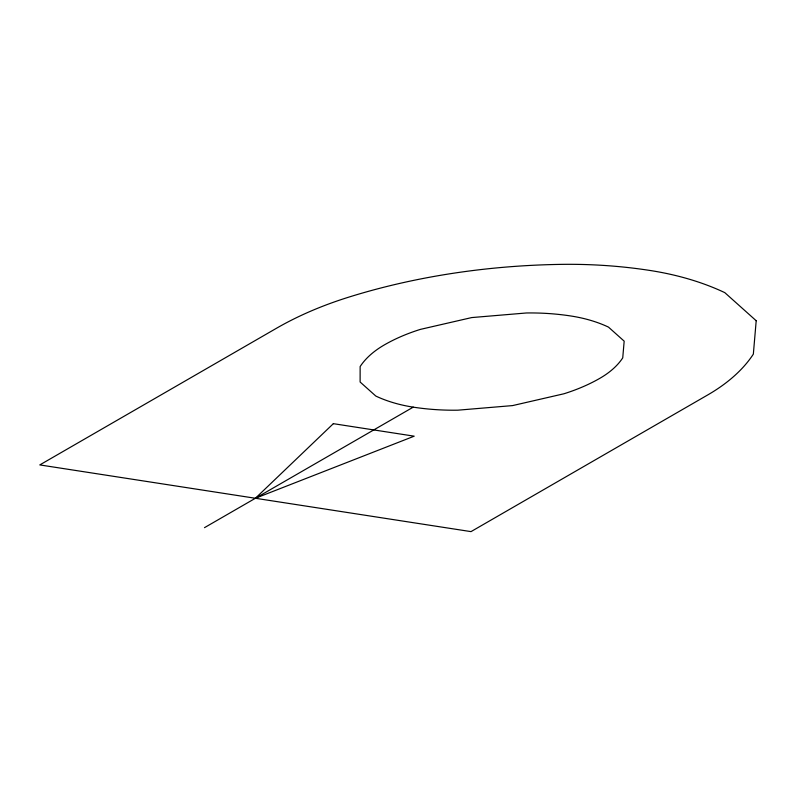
<?xml version="1.0" encoding="UTF-8"?>
<svg xmlns="http://www.w3.org/2000/svg" width="796" height="796" viewBox="0 0 796 796"><rect width="100%" height="100%" fill="white"/><g stroke="black" fill="none" stroke-linecap="round" stroke-linejoin="round"><path stroke-width="1.19" d="M204.492 527.658L413.233 407.144A156.195 90.177 0 0 0 457.879 410.179L512.574 405.592L563.906 393.781A156.195 90.177 0 0 0 599.945 378.259A99.729 57.581 0 0 0 622.741 357.862L624.173 341.156L608.472 327.106A99.729 57.581 0 0 0 571.06 316.022A156.195 90.177 0 0 0 526.405 312.977L471.72 317.574L420.387 329.385A156.195 90.177 0 0 0 384.349 344.907A105.898 61.143 0 0 0 360.14 366.568L360.12 382.01L375.821 396.06A99.729 57.581 0 0 0 413.233 407.144M756.2 320.738L753.344 354.13A199.458 115.161 0 0 1 707.743 394.935L471.003 531.619L39.8 464.914L276.54 328.231A312.39 180.354 0 0 1 348.618 297.187A471.928 272.471 0 0 1 560.673 264.381A312.39 180.354 0 0 1 649.974 270.461A199.458 115.161 0 0 1 724.798 292.639L756.2 320.738M333.345 423.671L255.397 498.266L414.199 436.178L333.345 423.671"/></g></svg>
